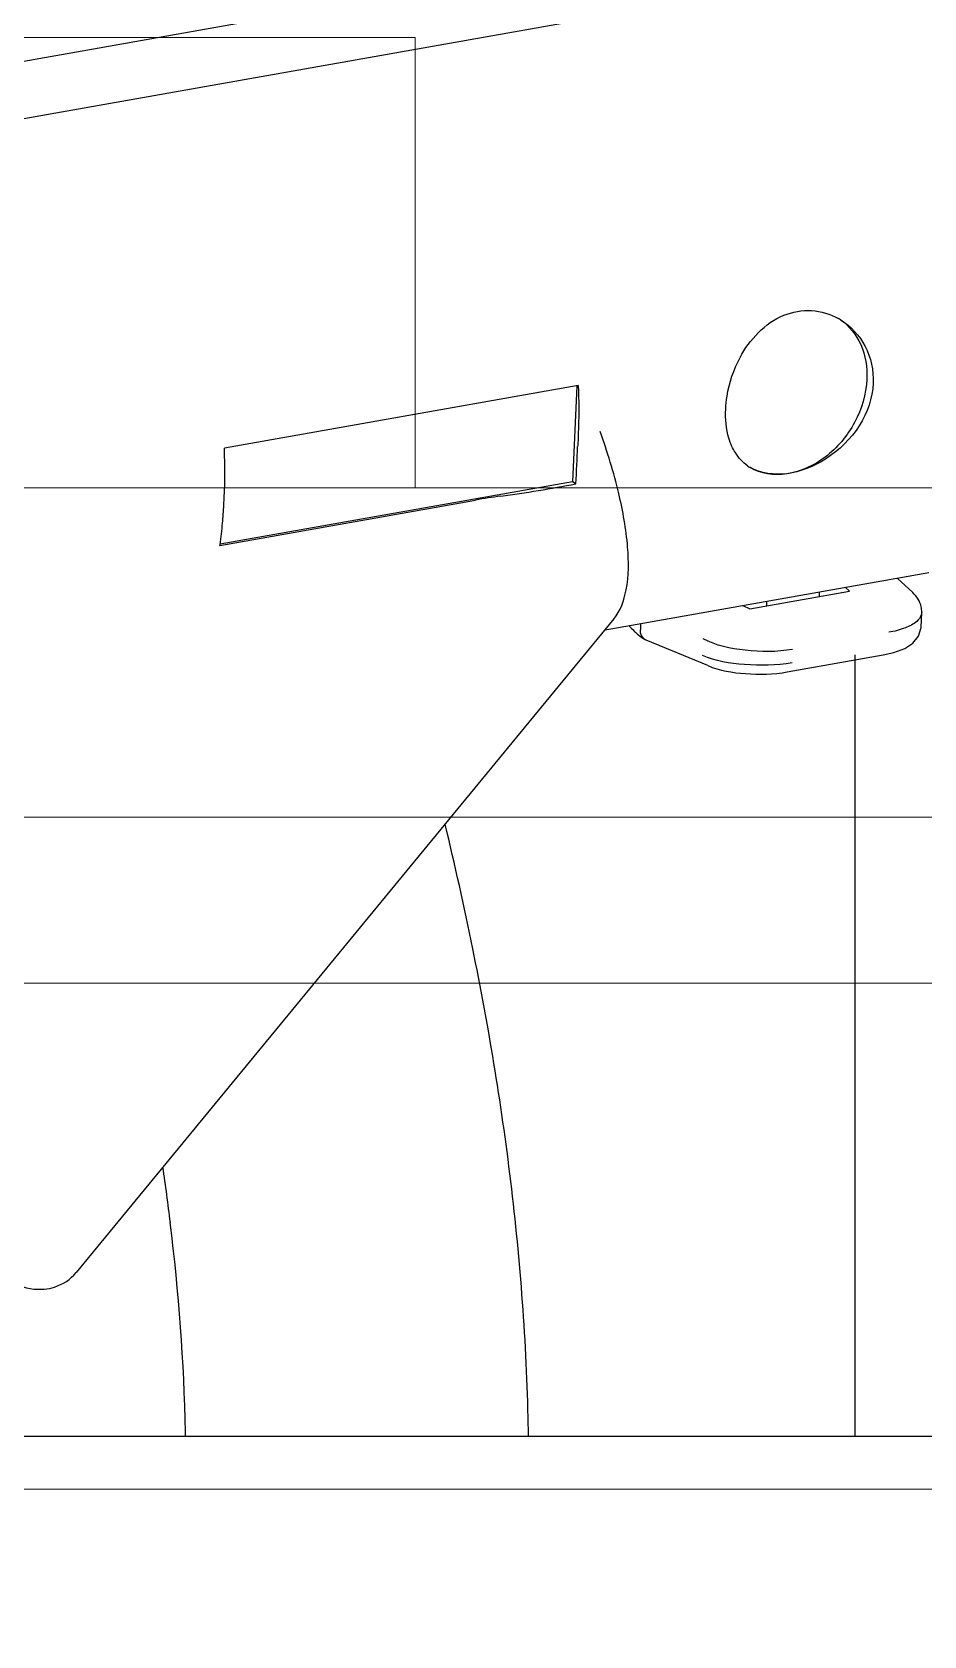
# Model space of a CAD drawing. Header units: metres. Extents: x 27859 to 32645, y 1492 to 8791.
# Drawn here: x 30061.55 to 30087.3, y 4661.8 to 4708.1 of the extents above; entities that cross this region are included whole.
import ezdxf

# ---------------------------------------------------------------- set-up
doc = ezdxf.new("R2010")
doc.units = ezdxf.units.M
doc.linetypes.add('CENTER', pattern=[2, 1.25, -0.25, 0.25, -0.25])
doc.layers.add('E-EQPT', color=190, linetype='Continuous')
doc.layers.add('E-HAT', color=253, linetype='CENTER', lineweight=15)
doc.layers.add('ENG-HDN', color=251, linetype='Continuous', lineweight=9, transparency=0.7)

# ---------------------------------------------------------------- blocks, each defined once
blk = doc.blocks.new('EDG')
at = {"color": 0, "linetype": 'Continuous'}
for p, q in [((759.802, 2839.78, 1), (919.802, 2839.78, 1)), ((784.993, 2839.78, 1), (784.993, 2817.221, 1)), ((791.954, 2816.182, 1), (807.483, 2835.051, 1)), ((786.954, 2817.712, 1), (784.181, 2817.221, 1)), ((783.877, 2817.152, 1), (783.562, 2817.033, 1)), ((784.181, 2817.221, 1), (783.877, 2817.152, 1)), ((789.249, 2817.53, 1), (791.028, 2816.792, 1)), ((783.163, 2816.684, 1), (783.09, 2816.426, 1)), ((783.326, 2816.882, 1), (783.163, 2816.684, 1)), ((783.562, 2817.033, 1), (783.326, 2816.882, 1)), ((791.028, 2816.792, 1), (791.062, 2816.774, 1)), ((792.212, 2816.495, 1), (782.863, 2814.839, 1)), ((783.09, 2816.428, 1), (783.07, 2815.993, 1)), ((791.184, 2816.313, 1), (791.193, 2816.494, 1)), ((788.033, 2815.895, 1), (785.154, 2815.385, 1)), ((787.555, 2815.67, 1), (787.552, 2815.81, 1)), ((788.235, 2815.79, 1), (788.033, 2815.895, 1)), ((783.78, 2815.001, 1), (783.329, 2815.422, 1)), ((785.154, 2815.385, 1), (785.281, 2815.267, 1)), ((786.02, 2815.539, 1), (786.023, 2815.399, 1)), ((793.155, 2812.222, 1), (803.326, 2814.023, 1)), ((803.329, 2814.058, 1), (795.949, 2812.75, 1)), ((803.329, 2814.058, 1), (803.326, 2814.037, 1)), ((793.03, 2809.451, 1), (793.155, 2812.222, 1)), ((793.058, 2812.281, 1), (793.155, 2812.222, 1)), ((792.986, 2809.443, 1), (803.203, 2811.253, 1)), ((827.324, 2804.982, 1), (783.261, 2797.177, 1)), ((783.131, 2795.507, 1), (827.645, 2803.392, 1))]:
    blk.add_line(p, q, dxfattribs=at)
for centre, radius, start, end in [((873.666, 2841.943, 1), 69.407, 186.89878, 188.2321), ((789.658, 2814.753, 1), 2.471, 41.182, 43.3135), ((816.882, 2812.142, 1), 13.687, 172.0432, 174.6436), ((799.953, 2777.16, 1), 35.791, 97.5947, 101.1071), ((792.861, 2830.242, 1), 17.762, 277.642, 280.0137), ((823.852, 2810.187, 1), 30.865, 176.1093, 178.1122), ((787.365, 2810.735, 1), 1.263, 54.9617, 58.4546), ((790.714, 2811.279, 1), 2.291, 356.4721, 358.1083), ((786.387, 2809.143, 1), 1.868, 238.4528, 240.8424)]:
    blk.add_arc(centre, radius, start, end, dxfattribs=at)
for points, knots in [([(794.422, 2839.779, 1), (794.424, 2839.67, 1), (794.468, 2837.171, 1), (794.834, 2832.368, 1), (795.801, 2826.601, 1), (796.55, 2823.269, 1), (796.829, 2822.104, 1)], [0, 0, 0, 0, 0.017392, 0.400361, 0.78333, 1, 1, 1, 1]), ([(804.323, 2839.78, 1), (804.324, 2839.737, 1), (804.363, 2837.676, 1), (804.52, 2835.609, 1), (804.762, 2833.607, 1)], [0, 0, 0, 0, 0.020522, 1, 1, 1, 1]), ([(809.537, 2835.274, 1), (809.271, 2835.393, 1), (808.799, 2835.566, 1), (808.042, 2835.511, 1), (807.641, 2835.244, 1), (807.483, 2835.051, 1)], [0, 0, 0, 0, 0.39347, 0.662714, 1, 1, 1, 1]), ([(789.249, 2817.53, 1), (788.906, 2817.672, 1), (788.129, 2817.801, 1), (787.351, 2817.782, 1), (786.954, 2817.712, 1)], [0, 0, 0, 0, 0.479494, 1, 1, 1, 1]), ([(786.798, 2817.06, 1), (787.248, 2817.14, 1), (788.133, 2817.139, 1), (789.009, 2816.951, 1), (789.382, 2816.761, 1)], [0, 0, 0, 0, 0.522667, 1, 1, 1, 1]), ([(786.815, 2817.447, 1), (787.267, 2817.527, 1), (788.145, 2817.543, 1), (789.022, 2817.399, 1), (789.403, 2817.238, 1)], [0, 0, 0, 0, 0.525483, 1, 1, 1, 1]), ([(791.062, 2816.774, 1), (791.127, 2816.734, 1), (791.187, 2816.629, 1), (791.194, 2816.524, 1), (791.193, 2816.495, 1)], [0, 0, 0, 0, 0.722726, 1, 1, 1, 1]), ([(783.07, 2815.993, 1), (783.072, 2816.016, 1), (783.089, 2816.117, 1), (783.157, 2816.202, 1), (783.215, 2816.253, 1)], [0, 0, 0, 0, 0.22752, 1, 1, 1, 1]), ([(783.215, 2816.253, 1), (783.309, 2816.336, 1), (783.577, 2816.47, 1), (783.86, 2816.54, 1), (784.024, 2816.569, 1)], [0, 0, 0, 0, 0.430522, 1, 1, 1, 1]), ([(783.07, 2815.993, 1), (783.068, 2815.938, 1), (783.086, 2815.723, 1), (783.214, 2815.53, 1), (783.329, 2815.422, 1)], [0, 0, 0, 0, 0.258559, 1, 1, 1, 1]), ([(791.958, 2816.187, 1), (791.764, 2815.952, 1), (791.522, 2815.239, 1), (791.529, 2813.994, 1), (791.806, 2812.454, 1), (792.145, 2811.357, 1), (792.354, 2810.771, 1)], [0, 0, 0, 0, 0.163602, 0.384796, 0.666081, 1, 1, 1, 1]), ([(803.254, 2813.42, 1), (803.238, 2813.245, 1), (803.183, 2812.524, 1), (803.18, 2811.799, 1), (803.203, 2811.253, 1)], [0, 0, 0, 0, 0.243278, 1, 1, 1, 1]), ([(784.473, 2809.375, 1), (784.512, 2810.236, 1), (785.495, 2811.76, 1), (787.403, 2812.194, 1), (788.026, 2811.812, 1)], [0, 0, 0, 0, 0.541113, 1, 1, 1, 1]), ([(784.656, 2809.263, 1), (784.676, 2809.694, 1), (784.932, 2810.561, 1), (785.771, 2811.561, 1), (786.898, 2812.098, 1), (787.713, 2811.981, 1), (788.026, 2811.809, 1)], [0, 0, 0, 0, 0.264764, 0.533492, 0.780507, 1, 1, 1, 1]), ([(788.09, 2811.769, 1), (788.238, 2811.666, 1), (788.408, 2811.478, 1), (788.522, 2811.262, 1), (788.549, 2811.204, 1)], [0, 0, 0, 0, 0.738838, 1, 1, 1, 1]), ([(788.549, 2811.204, 1), (788.584, 2811.127, 1), (788.711, 2810.783, 1), (788.743, 2810.41, 1), (788.73, 2810.129, 1)], [0, 0, 0, 0, 0.231777, 1, 1, 1, 1]), ([(792.986, 2809.443, 1), (792.98, 2809.587, 1), (792.964, 2810.152, 1), (792.975, 2810.718, 1), (793.001, 2811.138, 1)], [0, 0, 0, 0, 0.254527, 1, 1, 1, 1]), ([(788.73, 2810.129, 1), (788.725, 2810.003, 1), (788.67, 2809.486, 1), (788.5, 2808.982, 1), (788.315, 2808.635, 1)], [0, 0, 0, 0, 0.243353, 1, 1, 1, 1]), ([(785.41, 2807.551, 1), (785.114, 2807.732, 1), (784.606, 2808.282, 1), (784.457, 2809.014, 1), (784.473, 2809.375, 1)], [0, 0, 0, 0, 0.48924, 1, 1, 1, 1]), ([(785.412, 2807.552, 1), (785.159, 2807.725, 1), (784.736, 2808.262, 1), (784.641, 2808.925, 1), (784.656, 2809.263, 1)], [0, 0, 0, 0, 0.475552, 1, 1, 1, 1]), ([(788.315, 2808.635, 1), (788.04, 2808.12, 1), (787.393, 2807.419, 1), (786.249, 2807.219, 1), (785.711, 2807.381, 1), (785.477, 2807.511, 1)], [0, 0, 0, 0, 0.519836, 0.761507, 1, 1, 1, 1])]:
    blk.add_open_spline(points, degree=3, knots=knots, dxfattribs=at)
for points in [[(791.283, 2816.612, 1), (791.213, 2816.672, 1), (791.14, 2816.726, 1), (791.062, 2816.774, 1)], [(791.456, 2816.448, 1), (791.401, 2816.506, 1), (791.344, 2816.561, 1), (791.283, 2816.612, 1)]]:
    blk.add_open_spline(points, degree=3, dxfattribs=at)
at = {"layer": 'ENG-HDN'}
for p, q in [((559.311, 2841.3, 1), (814.993, 2841.3, 1)), ((814.993, 2826.7, 1), (581.993, 2826.7, 1)), ((581.993, 2821.9, 1), (814.993, 2821.9, 1)), ((689.993, 2812.4, 1), (814.993, 2812.4, 1)), ((797.693, 2799.4, 1), (797.693, 2812.4, 1)), ((814.993, 2799.4, 1), (797.693, 2799.4, 1))]:
    blk.add_line(p, q, dxfattribs=at)

msp = doc.modelspace()

# ---------------------------------------------------------------- hatches: boundary and pattern name
at = {"layer": 'E-HAT', "linetype": 'Continuous'}
h = msp.add_hatch(dxfattribs=at)
h.set_pattern_fill('AR-CONC', color=8, scale=40, angle=90)
h.set_pattern_definition([(140, (30868.3, 2757.35), (25.101, 286.904), [30, -330]), (85, (30868.3, 2757.35), (-300.877, -55.5), [24, -264]), (190.4514, (30870.4, 2781.26), (-275.776, 231.404), [25.496, -280.457]), (136.184, (30788.3, 2757.35), (66.208, 426.897), [45, -495]), (186.636, (30793.8, 2792.93), (-389.647, 373.865), [38.244, -420.686]), (81.184, (30788.3, 2757.35), (-389.647, 373.865), [36, -396]), (111, (30808.3, 2797.35), (161.0476, 238.763), [30, -330]), (56, (30808.3, 2797.35), (-290.06, 97.326), [24, -264]), (161.4514, (30821.72, 2817.25), (-129.012, 336.089), [25.496, -280.457]), (127.5, (30868.3, 2757.35), (-133.1575, 4.864), [0, -260.8, 0, -268, 0, -265]), (97.5, (30868.3, 2757.35), (-157.7647, 105.2278), [0, -152.8, 0, -254.8, 0, -101]), (57.5, (30868.3, 2668.15), (9.022, 213.529), [0, -100, 0, -312, 0, -414]), (47.5, (30868.3, 2628.15), (-40.042, 233.2745), [0, -130, 0, -207.2, 0, -294])])
h.paths.add_polyline_path([(32053.297, 1585.353), (28053.297, 1585.353), (28053.297, 2085.353), (28638.297, 2085.353), (28638.297, 8185.353), (28053.297, 8185.353), (28053.297, 8685.353), (32053.297, 8685.353), (32053.297, 8185.353), (31468.297, 8185.353), (31468.297, 2085.353), (32053.297, 2085.353)])

# ---------------------------------------------------------------- next in the draw order: wipeouts: each hides what was drawn before it
msp.add_wipeout([(30870.305, 2757.353), (29240.319, 2757.353), (29240.319, 7507.34), (30870.305, 7507.34)]).translate(0, 0, -732205.316).dxf.layer = 'E-EQPT'

# ---------------------------------------------------------------- next in the draw order: block references
at = {"layer": 'E-EQPT', "rotation": 180}
msp.add_blockref('EDG', (30870.305, 7507.34, -732206.316), dxfattribs=at)

doc.saveas('drawing.dxf')
